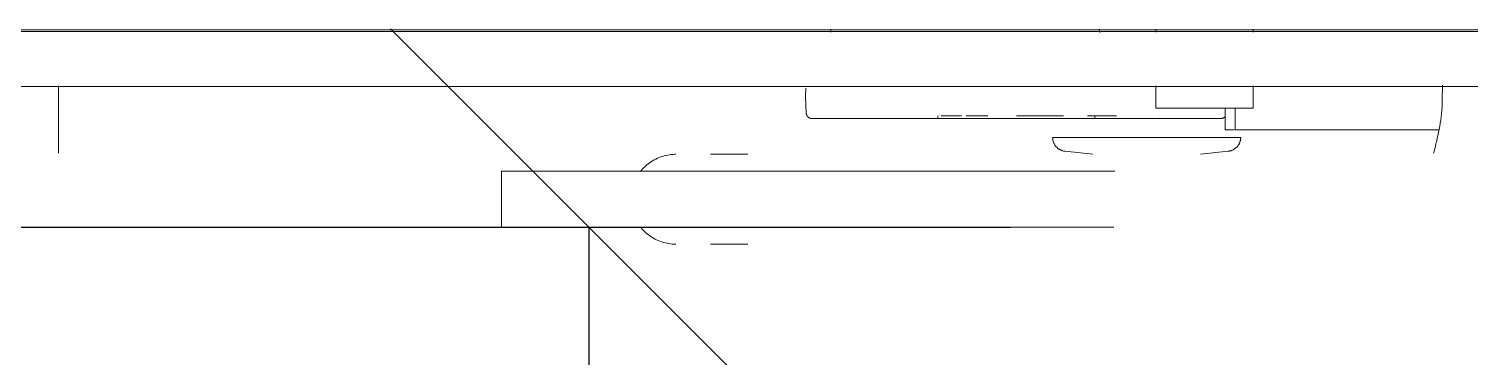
# Model space of a CAD drawing. Header units: millimetres. Extents: x -174154 to -170572, y -111302 to -109817.
# Drawn here: x -170905.21 to -170900.08, y -110593.66 to -110592.49 of the extents above; entities that cross this region are included whole.
import ezdxf

# ---------------------------------------------------------------- set-up
doc = ezdxf.new("R2010")
doc.units = ezdxf.units.MM
doc.linetypes.add('ACAD_ISO02W100', pattern=[15, 12, -3])
doc.layers.get('Defpoints').update_dxf_attribs({"color": 70})
for name, color, linetype, lineweight in [('!Подложка', 252, 'ACAD_ISO02W100', 25), ('Размеры', 7, 'Continuous', 9), ('Специальное оборудование', 7, 'Continuous', 18)]:
    doc.layers.add(name, color=color, linetype=linetype, lineweight=lineweight)
doc.styles.add('GOST Common', font='GOST Common.ttf', dxfattribs={"width": 0.9, "height": 250})
doc.dimstyles.new('ADSK_Проверочный', dxfattribs={"dimscale": 304.8, "dimtxt": 251.428749, "dimasz": 0.463911, "dimexe": 0.492126, "dimexo": 0.492126, "dimgap": 0.164042, "dimtad": 1, "dimdec": 0, "dimdsep": 46, "dimtxsty": 'GOST Common', "dimblk1": 'OBLIQUE', "dimblk2": 'OBLIQUE', "dimsah": 1, "dimcen": 0.09, "dimazin": 0, "dimtfac": 1, "dimtdec": 4, "dimtix": 1, "dimtmove": 0, "dimatfit": 3, "dimfxl": 1, "dimtvp": 1, "dimtolj": 1, "dimtzin": 0, "dimarcsym": 2})

# ---------------------------------------------------------------- blocks, each defined once
blk = doc.blocks.new('Medical_All_ARJO_Enterprise-8000_Patient-Bed - Citadel-235586-В_АР_ПЭ_02 Этаж')
at = {"layer": 'Специальное оборудование'}
for p, q in [((785.78, -438.77), (1.73, -438.77)), ((42.34, -438.12), (729.01, -438.12)), ((306.53, -437.84), (306.53, -439.01)), ((422.11, -439.01), (422.11, -437.84)), ((456.82, -439.01), (456.82, -437.84)), ((1.73, -458.28), (785.78, -458.28)), ((31.69, -458.05), (31.69, -463.22)), ((422.11, -466), (422.11, -458.05)), ((456.82, -466), (456.82, -458.05)), ((524.07, -463.22), (524.14, -457.81)), ((31.69, -463.22), (31.69, -472.43)), ((439.75, -466), (422.11, -466)), ((456.77, -466), (439.75, -466)), ((446.81, -466), (446.81, -473.76)), ((450.4, -473.76), (450.4, -466)), ((326.76, -469.7), (324.53, -469.7)), ((334.43, -468.77), (334.43, -468.77)), ((344.58, -468.77), (344.58, -469.7)), ((353.02, -468.77), (345.79, -468.77)), ((345.79, -468.77), (353.02, -468.77)), ((352.36, -468.77), (345.94, -468.77)), ((345.94, -468.77), (352.36, -468.77)), ((349.63, -469.7), (346.88, -469.7)), ((362.41, -468.77), (354.7, -468.77)), ((362.2, -468.77), (356.1, -468.77)), ((372.53, -469.7), (369.61, -469.7)), ((388.95, -468.77), (372.53, -468.77)), ((389.33, -468.77), (372.53, -468.77)), ((372.53, -469.7), (372.53, -469.7)), ((388.95, -469.7), (372.53, -469.7)), ((372.53, -469.7), (372.53, -469.7)), ((389.2, -469.7), (372.53, -469.7)), ((398.9, -469.7), (396.17, -469.7)), ((397.78, -468.77), (408.16, -468.77)), ((408.16, -468.77), (397.78, -468.77)), ((398.05, -468.77), (398.05, -468.77)), ((400.47, -469.7), (400.47, -468.77)), ((423.3, -468.77), (423.3, -468.77)), ((31.69, -472.43), (31.69, -475.26)), ((31.69, -475.26), (31.69, -482.07)), ((385.43, -476.49), (418.89, -476.49)), ((389.91, -476.49), (386.57, -476.49)), ((418.89, -476.49), (452.36, -476.49)), ((450.08, -473.76), (446.81, -473.76)), ((494.88, -473.76), (450.4, -473.76)), ((500.12, -473.76), (494.88, -473.76)), ((522.91, -473.76), (500.12, -473.76)), ((522.62, -475.26), (523.18, -472.43)), ((389.89, -481.38), (399.75, -482.46)), ((438.04, -482.46), (447.9, -481.38)), ((271.41, -482.46), (263.73, -482.46)), ((263.73, -482.46), (276.93, -482.46)), ((276.25, -482.46), (271.41, -482.46)), ((189.25, -488.45), (189.25, -508.46)), ((189.25, -488.45), (239.32, -488.45)), ((239.32, -488.45), (407.55, -488.45)), ((239.32, -508.46), (189.25, -508.46)), ((407.2, -508.46), (239.32, -508.46)), ((276.93, -514.46), (263.73, -514.46)), ((263.73, -514.46), (271.41, -514.46)), ((271.41, -514.46), (276.25, -514.46))]:
    blk.add_line(p, q, dxfattribs=at)
at = {"layer": 'Специальное оборудование', "flags": 128}
for points in [[(-88.81, -438.12), (-73.48, -438.12), (-58.17, -438.12), (-42.91, -438.12), (-27.72, -438.12), (-12.63, -438.12), (2.34, -438.12), (17.16, -438.12), (31.81, -438.12), (42.34, -438.12)], [(297.74, -467.85), (297.57, -464.85), (297.53, -461.85), (297.6, -458.86)], [(299.74, -469.7), (299.66, -469.7), (299.58, -469.69), (299.5, -469.68), (299.42, -469.67), (299.34, -469.66), (299.26, -469.64), (299.18, -469.62), (299.11, -469.6), (299.03, -469.57), (298.96, -469.54), (298.88, -469.51), (298.81, -469.47), (298.74, -469.43), (298.67, -469.39), (298.61, -469.35), (298.54, -469.3), (298.48, -469.25), (298.42, -469.2), (298.36, -469.15), (298.3, -469.09), (298.25, -469.03), (298.19, -468.97), (298.15, -468.91), (298.1, -468.84), (298.05, -468.78), (298.01, -468.71), (297.97, -468.64), (297.94, -468.57), (297.9, -468.5), (297.87, -468.42), (297.84, -468.35), (297.82, -468.27), (297.8, -468.19), (297.78, -468.12), (297.77, -468.04), (297.75, -467.96), (297.74, -467.88), (297.74, -467.85)], [(311.28, -469.7), (309.75, -469.7), (308.33, -469.7), (307.01, -469.7), (305.79, -469.7), (304.68, -469.7), (303.68, -469.7), (302.79, -469.7), (302.01, -469.7), (301.35, -469.7), (300.8, -469.7), (300.36, -469.7), (300.04, -469.7), (299.83, -469.7), (299.74, -469.7), (299.74, -469.7)], [(299.74, -469.7), (299.79, -469.7), (299.97, -469.7), (300.26, -469.7), (300.67, -469.7), (301.19, -469.7), (301.82, -469.7), (302.57, -469.7), (303.43, -469.7), (304.4, -469.7), (305.48, -469.7), (306.67, -469.7), (307.96, -469.7), (309.36, -469.7), (310.85, -469.7), (312.45, -469.7), (314.14, -469.7), (315.93, -469.7), (317.8, -469.7), (319.77, -469.7), (321.81, -469.7), (323.94, -469.7), (326.15, -469.7), (328.43, -469.7), (330.78, -469.7), (333.2, -469.7), (335.68, -469.7), (338.22, -469.7), (340.81, -469.7), (343.46, -469.7), (346.15, -469.7), (348.88, -469.7), (351.66, -469.7), (354.46, -469.7), (357.29, -469.7), (360.15, -469.7), (363.03, -469.7), (365.93, -469.7), (368.83, -469.7), (371.74, -469.7), (372.53, -469.7)], [(372.53, -469.7), (375.44, -469.7), (378.34, -469.7), (381.24, -469.7), (384.12, -469.7), (386.99, -469.7), (389.83, -469.7), (392.64, -469.7), (395.42, -469.7), (398.17, -469.7), (400.87, -469.7), (403.53, -469.7), (406.14, -469.7), (408.69, -469.7), (411.19, -469.7), (413.62, -469.7), (415.99, -469.7), (418.29, -469.7), (420.52, -469.7), (422.67, -469.7), (424.74, -469.7), (426.73, -469.7), (428.63, -469.7), (430.44, -469.7), (432.15, -469.7), (433.77, -469.7), (435.3, -469.7), (436.72, -469.7), (438.04, -469.7), (439.26, -469.7), (440.37, -469.7), (441.37, -469.7), (442.26, -469.7), (443.04, -469.7), (443.7, -469.7), (444.25, -469.7), (444.69, -469.7), (445.01, -469.7), (445.22, -469.7), (445.31, -469.7), (445.31, -469.7)], [(445.31, -469.7), (445.26, -469.7), (445.08, -469.7), (444.79, -469.7), (444.38, -469.7), (443.86, -469.7), (443.23, -469.7), (442.48, -469.7), (441.62, -469.7), (440.65, -469.7), (439.57, -469.7), (438.38, -469.7), (437.09, -469.7), (435.69, -469.7), (434.2, -469.7)], [(446.77, -469.07), (446.71, -469.13), (446.65, -469.18), (446.59, -469.23), (446.53, -469.28), (446.47, -469.33), (446.4, -469.38), (446.33, -469.42), (446.26, -469.46), (446.19, -469.49), (446.12, -469.53), (446.05, -469.56), (445.97, -469.59), (445.89, -469.61), (445.82, -469.63), (445.74, -469.65), (445.66, -469.67), (445.58, -469.68), (445.5, -469.69), (445.42, -469.69), (445.34, -469.7), (445.31, -469.7)], [(389.89, -481.38), (389.69, -481.35), (389.49, -481.32), (389.3, -481.28), (389.1, -481.23), (388.91, -481.17), (388.72, -481.11), (388.54, -481.03), (388.35, -480.96), (388.17, -480.87), (388, -480.78), (387.82, -480.67), (387.65, -480.57), (387.49, -480.45), (387.33, -480.33), (387.18, -480.21), (387.03, -480.07), (386.88, -479.93), (386.74, -479.79), (386.61, -479.64), (386.49, -479.48), (386.37, -479.32), (386.25, -479.16), (386.15, -478.99), (386.05, -478.82), (385.95, -478.64), (385.87, -478.46), (385.79, -478.27), (385.72, -478.09), (385.65, -477.9), (385.6, -477.71), (385.55, -477.51), (385.51, -477.32), (385.48, -477.12), (385.45, -476.92), (385.44, -476.72), (385.43, -476.52), (385.43, -476.49)], [(452.36, -476.49), (452.35, -476.69), (452.34, -476.89), (452.31, -477.09), (452.28, -477.29), (452.24, -477.48), (452.2, -477.68), (452.14, -477.87), (452.08, -478.06), (452.01, -478.25), (451.93, -478.43), (451.85, -478.61), (451.75, -478.79), (451.66, -478.97), (451.55, -479.14), (451.44, -479.3), (451.32, -479.46), (451.19, -479.62), (451.06, -479.77), (450.92, -479.91), (450.78, -480.05), (450.63, -480.19), (450.48, -480.31), (450.32, -480.44), (450.16, -480.55), (449.99, -480.66), (449.82, -480.76), (449.64, -480.86), (449.46, -480.94), (449.28, -481.02), (449.09, -481.1), (448.9, -481.16), (448.71, -481.22), (448.52, -481.27), (448.32, -481.31), (448.12, -481.35), (447.93, -481.37), (447.9, -481.38)], [(238.79, -488.53), (239.2, -488.04), (239.62, -487.56), (240.07, -487.1), (240.53, -486.66), (241.01, -486.24), (241.51, -485.83), (242.02, -485.45), (242.55, -485.09), (243.09, -484.75), (243.64, -484.43), (244.21, -484.13), (244.79, -483.86), (245.38, -483.61), (245.98, -483.38), (246.59, -483.18), (247.2, -483), (247.82, -482.85), (248.45, -482.72), (249.08, -482.62), (249.72, -482.54), (250.35, -482.49), (250.99, -482.46), (251.34, -482.46)], [(251.34, -514.46), (250.7, -514.44), (250.06, -514.41), (249.42, -514.34), (248.79, -514.25), (248.16, -514.14), (247.53, -514), (246.92, -513.83), (246.3, -513.65), (245.7, -513.43), (245.11, -513.19), (244.52, -512.93), (243.95, -512.65), (243.39, -512.34), (242.84, -512.01), (242.3, -511.66), (241.78, -511.29), (241.28, -510.9), (240.79, -510.49), (240.32, -510.05), (239.86, -509.6), (239.42, -509.14), (239.01, -508.65)]]:
    blk.add_lwpolyline(points, dxfattribs=at)
at = {"layer": 'Специальное оборудование'}
blk.add_arc((419.6, -434.15), 18, 191.9312, 195.7235, dxfattribs=at)
for centre, major_axis, start_param, end_param in [((517.24, -462.5), (0, 20), 4.193016, 4.67661), ((510.74, -455.41), (0, 40), 3.982732, 4.193016)]:
    blk.add_ellipse(centre, major_axis=major_axis, ratio=0.34202, start_param=start_param, end_param=end_param, dxfattribs=at)
blk = doc.blocks.new('_Oblique')
at = {"color": 0, "linetype": 'ByBlock', "lineweight": -2}
blk.add_line((-0.5, -0.5), (0.5, 0.5), dxfattribs=at)
blk = doc.blocks.new('*D512')
at = {"layer": 'Defpoints', "color": 0, "transparency": 16777216}
for p in [(1079.92, 3159.41), (1974.72, 3159.41), (945.56, 2358.92)]:
    blk.add_point(p, dxfattribs=at)
at = {"layer": 'Размеры', "color": 0, "lineweight": -2, "transparency": 16777216}
for p, q in [((1229.92, 3159.41), (2124.72, 3159.41)), ((1974.72, 2358.92), (1974.72, 3159.41)), ((1095.56, 2358.92), (2124.72, 2358.92))]:
    blk.add_line(p, q, dxfattribs=at)
at = {"layer": 'Размеры', "color": 0, "lineweight": -2, "transparency": 16777216, "xscale": 141.4, "yscale": 141.4, "zscale": 141.4}
for p, rotation in [((1974.72, 3159.41), 90), ((1974.72, 2358.92), 270)]:
    blk.add_blockref('_Oblique', p, dxfattribs=dict(at, rotation=rotation))
at = {"layer": 'Размеры', "color": 0, "lineweight": 20, "transparency": 16777216, "insert": (1799.72, 2759.16), "char_height": 250, "width": 567.6324, "attachment_point": 5, "rotation": 90, "style": 'GOST Common'}
blk.add_mtext('\\A1;800', dxfattribs=at)
blk = doc.blocks.new('A$C02fe7d8c')
at = {"layer": 'Специальное оборудование', "color": 251, "lineweight": 20, "true_color": 0x636466}
blk.add_blockref('Medical_All_ARJO_Enterprise-8000_Patient-Bed - Citadel-235586-В_АР_ПЭ_02 Этаж', (1754.22, 3667.87), dxfattribs=at)
at = {"layer": 'Размеры', "color": 251, "lineweight": 20, "true_color": 0x636466}
dim = blk.add_linear_dim(base=(1974.72, 3159.41), p1=(945.56, 2358.92), p2=(1079.92, 3159.41), angle=90, dimstyle='ADSK_Проверочный', override={"dimpost": '<>', "dimfxl": 811.696199}, dxfattribs=at)
dim.commit()
dim.dimension.update_dxf_attribs({"geometry": '*D512', "text_midpoint": (1799.72, 2759.16)})

msp = doc.modelspace()

# ---------------------------------------------------------------- block references
at = {"layer": '!Подложка', "ltscale": 20, "xscale": 0.01, "yscale": 0.01, "zscale": 0.01}
msp.add_blockref('A$C02fe7d8c', (-170922.9628, -110624.7877), dxfattribs=at)

doc.saveas('drawing.dxf')
